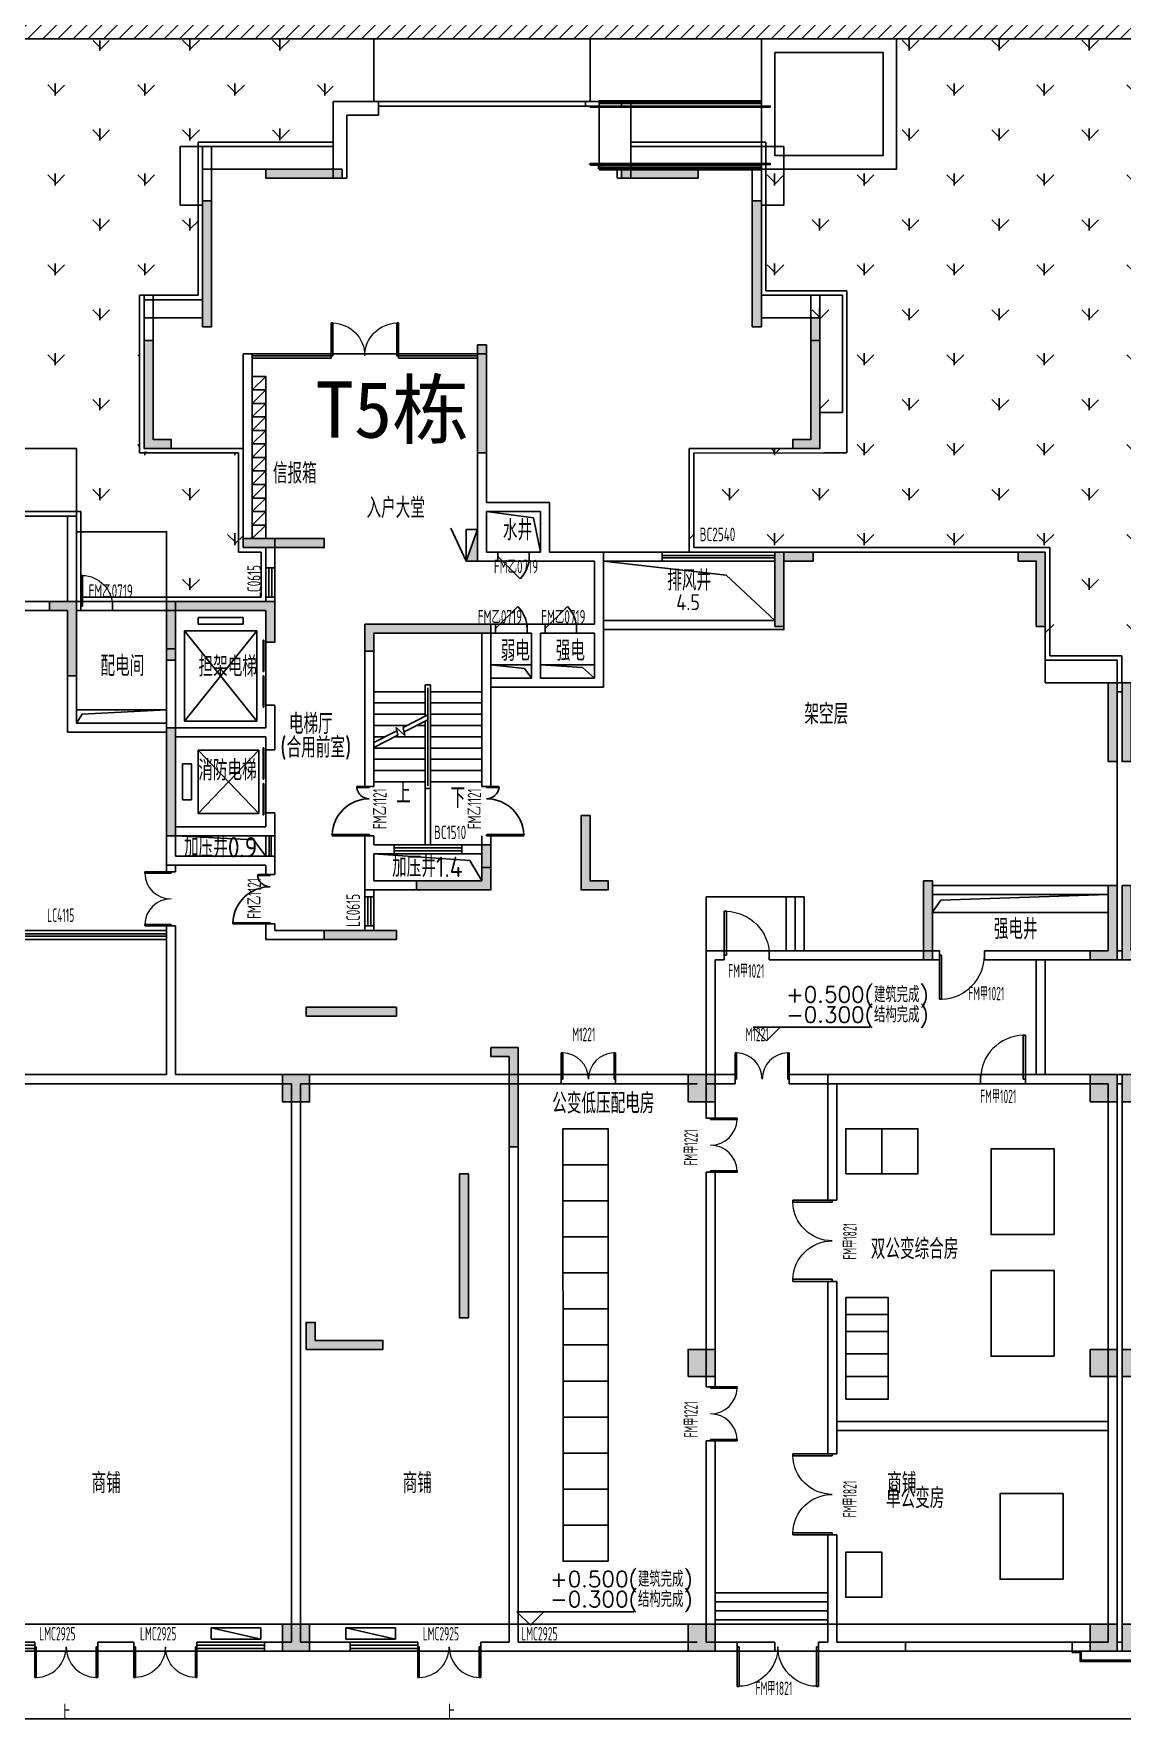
# Model space of a CAD drawing. Header units: millimetres. Extents: x 36720183 to 38160956, y 58934012 to 60388477.
# Drawn here: x 37305105 to 37329263, y 59274909 to 59312324 of the extents above; entities that cross this region are included whole.
import ezdxf

# ---------------------------------------------------------------- set-up
doc = ezdxf.new("R2010")
doc.units = ezdxf.units.MM
doc.header["$LTSCALE"] = 1000
doc.header["$MEASUREMENT"] = 0
doc.linetypes.add('DASH', pattern=[0.35, 0.25, -0.1])
doc.linetypes.add('X-A7-L1-PLAN$0$DOTE', pattern=[2.42, 2, -0.2, 0.02, -0.2])
for name, color, linetype in [('2014-01-17陈潇霏修改', 6, 'Continuous'), ('@ 绿化', 8, 'Continuous'), ('@YL', 2, 'Continuous'), ('@扑救面填充', 8, 'Continuous'), ('@铺装', 2, 'Continuous'), ('Axis', 6, 'Continuous'), ('C_Hatch', 41, 'Continuous'), ('C_Wall', 6, 'Continuous'), ('COLUMN', 9, 'Continuous'), ('CURTWALL', 4, 'Continuous'), ('DIM_ELEV', 3, 'Continuous'), ('DIM_SYMB', 3, 'Continuous'), ('EVTR', 2, 'Continuous'), ('j-建筑提资说明', 5, 'Continuous'), ('PUB_DIM', 3, 'Continuous'), ('PUB_HATCH', 8, 'Continuous'), ('PUB_TEXT', 7, 'Continuous'), ('RMJM - P1 - P - 120-1$0$文字说明', 7, 'Continuous'), ('SB', 6, 'Continuous'), ('STAIR', 2, 'Continuous'), ('TEXT', 1, 'Continuous'), ('WALL', 4, 'Continuous'), ('WINDOW', 2, 'Continuous'), ('WINDOW_TEXT', 3, 'Continuous'), ('X-A4-4F-PLAN$0$水X-EQU', 1, 'Continuous'), ('X-A4-4F-PLAN$0$洞', 5, 'Continuous'), ('X-A7-L1-PLAN$0$240_STAIR_R', 1, 'Continuous'), ('X-A7-L1-PLAN$0$DIM_SYMB', 3, 'Continuous'), ('X-A7-L1-PLAN$0$dote', 1, 'X-A7-L1-PLAN$0$DOTE'), ('上空', 8, 'Continuous'), ('扑救面', 2, 'Continuous'), ('空调', 115, 'Continuous'), ('裙楼挑廊', 7, 'Continuous'), ('首层轮廓', 6, 'Continuous')]:
    doc.layers.add(name, color=color, linetype=linetype)
doc.layers.add('X-A7-L1-PLAN$0$230_Floors', color=1, linetype='Continuous', lineweight=50)
doc.styles.add('_TCH_DIM', font='SIMPLEX', dxfattribs={"bigfont": 'GBCBIG'})
doc.styles.add('RMJM - P1 - P - 120-1$0$RMJM_TEXT', font='ARIAL.TTF', dxfattribs={"height": 2.5})
doc.styles.get("Standard").update_dxf_attribs({"font": 'gbenor.shx', "bigfont": 'gbcbig.shx'})
pattern_1 = [(90, (0, 0), (-997.795475, 997.795475), [264.58066, -1731.01015]), (45, (0, 0), (-997.796155, 997.796155), [264.58066, -1146.51615]), (135, (0, 0), (-997.796155, -997.796155), [264.58066, -1146.51615])]

# ---------------------------------------------------------------- blocks, each defined once
blk = doc.blocks.new('$DorLib2D$00000002')
for p, q in [((-0.5, 0), (-0.5, 0.4875)), ((-0.475, 0.4875), (-0.5, 0.4875)), ((-0.475, 0), (-0.475, 0.4875)), ((0.475, 0), (0.475, 0.4875)), ((0.475, 0.4875), (0.5, 0.4875)), ((0.5, 0), (0.5, 0.4875)), ((-0.5, 0), (-0.475, 0)), ((0.5, 0), (0.475, 0))]:
    blk.add_line(p, q)
at = {"lineweight": 13}
for centre, start, end in [((-0.4875, 0), 0, 88.53072), ((0.4875, 0), 91.46928, 180)]:
    blk.add_arc(centre, 0.4875, start, end, dxfattribs=at)
blk = doc.blocks.new('$DorLib2D$00000001')
for p, q in [((0.45, 0.975), (0.5, 0.975)), ((0.45, 0), (0.45, 0.975)), ((0.5, 0), (0.5, 0.975)), ((0.5, 0), (0.45, 0))]:
    blk.add_line(p, q)
at = {"lineweight": 13}
blk.add_arc((0.475, 0), 0.975, 91.4693, 180, dxfattribs=at)
blk = doc.blocks.new('$DorLib2D$00000225')
at = {"color": 0}
for p, q in [((0.475, -0.001), (0.475, 0.752)), ((0.475, 0.752), (0.5, 0.752)), ((0.5, -0.001), (0.5, 0.752)), ((-0.5, 0), (-0.5, 0.252)), ((-0.475, 0.252), (-0.5, 0.252)), ((-0.475, 0), (-0.475, 0.252)), ((-0.475, 0), (-0.5, 0)), ((0.475, -0.001), (0.5, -0.001))]:
    blk.add_line(p, q, dxfattribs=at)
for centre, radius, start, end in [((0.505, -0.002), 0.755, 92.2493, 179.7238), ((-0.501, 0.003), 0.251, 359.7899, 84.0974)]:
    blk.add_arc(centre, radius, start, end, dxfattribs=at)
blk = doc.blocks.new('$DORLIB2D$00000127')
at = {"color": 0, "linetype": 'Continuous'}
for p, q in [((-0.033, 0.795), (-0.533, 0.795)), ((-0.533, 0.795), (-0.533, 0.69)), ((-0.033, 0.69), (-0.533, 0.69)), ((-0.033, 0.795), (-0.033, 0.69)), ((0.033, 0.795), (0.033, 0.69)), ((0.533, 0.795), (0.033, 0.795)), ((0.533, 0.69), (0.033, 0.69)), ((0.533, 0.795), (0.533, 0.69)), ((0.5, 0.5), (-0.5, 0.5))]:
    blk.add_line(p, q, dxfattribs=at)
blk = doc.blocks.new('$TCHSYS$WIN2D')
for p, q in [((-0.5, 0.5), (0.5, 0.5)), ((0.5, 0.167), (-0.5, 0.167)), ((0.5, -0.167), (-0.5, -0.167)), ((-0.5, -0.5), (0.5, -0.5))]:
    blk.add_line(p, q)
blk = doc.blocks.new('$DorLib2D$00000114')
at = {"color": 0}
blk.add_line((0.5, 0), (-0.207, 0.707), dxfattribs=at)
blk.add_arc((0.5, 0), 1, 135, 180, dxfattribs=at)
blk = doc.blocks.new('X-A4-4F-PLAN$0$A$C331B4B6F')
at = {"layer": 'X-A4-4F-PLAN$0$水X-EQU'}
blk.add_hatch(color=256, dxfattribs=at).paths.add_polyline_path([(-208, -272), (258, -439), (-208, -439)])
blk.add_line((-208, -272), (279, -45), dxfattribs=at)
blk.add_lwpolyline([(-208, -272), (-208, -439), (258, -439), (258, -272)], close=True, dxfattribs=at)
at = {"layer": 'X-A4-4F-PLAN$0$洞'}
blk.add_lwpolyline([(-208, -272), (258, -439)], dxfattribs=at)
blk.add_lwpolyline([(-208, -272), (258, -439), (-208, -439)], close=True, dxfattribs=at)
blk = doc.blocks.new('_FZH')
blk.add_lwpolyline([(-0.5, -0.5), (0.5, -0.5), (0.5, 0.5), (-0.5, 0.5)], close=True)
at = {"layer": 'PUB_HATCH'}
blk.add_solid([(-0.5, -0.5), (0.5, -0.5), (-0.5, 0.5), (0.5, 0.5)], dxfattribs=at)
blk = doc.blocks.new('ed231')
at = {"layer": '@铺装', "color": 2, "ltscale": 0.2}
blk.add_line((6628194, 372825), (6626794, 372825), dxfattribs=at)
blk.add_line((6628194, 372825), (6626794, 372825), dxfattribs=at)
at = {"layer": 'CURTWALL', "color": 2}
for p, q in [((6629694, 373025), (6628194, 373025)), ((6628194, 373025), (6628194, 372825)), ((6628194, 372958), (6629694, 372958)), ((6628194, 372891), (6629694, 372891)), ((6628194, 372825), (6629694, 372825))]:
    blk.add_line(p, q, dxfattribs=at)
at = {"layer": 'WINDOW', "color": 0, "xscale": 1400, "yscale": -1400, "zscale": 1400}
blk.add_blockref('$DorLib2D$00000002', (6627494, 372925), dxfattribs=at)
blk = doc.blocks.new('ds1213')
at = {"layer": '空调', "linetype": 'DASH', "ltscale": 1000}
blk.add_lwpolyline([(8431959, 364790), (8431959, 365040), (8433059, 365040), (8433059, 364790)], close=True, dxfattribs=at)
blk.add_lwpolyline([(8431959, 365040), (8433059, 364790)], dxfattribs=at)
blk = doc.blocks.new('we213421ads')
at = {"layer": '2014-01-17陈潇霏修改'}
blk.add_line((8492450, 437107), (8492450, 437107), dxfattribs=at)
at = {"layer": 'WALL'}
for p, q in [((8492650, 438007), (8493450, 438007)), ((8492650, 438007), (8492650, 437907)), ((8492650, 437907), (8493450, 437907)), ((8493450, 438007), (8493450, 437907)), ((8499050, 438007), (8498050, 438007)), ((8498050, 437707), (8498050, 438007)), ((8499050, 436307), (8499050, 438007)), ((8498750, 437707), (8498050, 437707)), ((8498750, 436307), (8498750, 437707)), ((8501750, 435807), (8501750, 437007)), ((8501750, 437007), (8501950, 437007)), ((8501950, 435807), (8501950, 437007)), ((8489550, 435807), (8489550, 436507)), ((8489550, 436507), (8489750, 436507)), ((8489750, 435807), (8489750, 436507)), ((8492450, 436307), (8492450, 436507)), ((8492450, 436507), (8492750, 436507)), ((8492450, 436307), (8492750, 436307)), ((8492750, 436307), (8492750, 436507)), ((8498750, 436307), (8499050, 436307)), ((8489550, 435807), (8489750, 435807)), ((8501750, 435807), (8501950, 435807)), ((8488250, 432707), (8488250, 433707)), ((8488250, 433707), (8488450, 433707)), ((8488450, 432707), (8488450, 433707)), ((8503050, 432707), (8503050, 433707)), ((8503050, 433707), (8503250, 433707)), ((8503250, 432707), (8503250, 433707)), ((8488250, 432707), (8488450, 432707)), ((8503050, 432707), (8503250, 432707)), ((8504750, 428806), (8504750, 426907)), ((8504750, 428806), (8504950, 428806)), ((8504950, 428806), (8504950, 426907))]:
    blk.add_line(p, q, dxfattribs=at)
at = {"layer": 'WINDOW', "linetype": 'DASH', "ltscale": 1000}
for p, q in [((8492450, 437107), (8492450, 438007)), ((8492450, 438007), (8492650, 438007)), ((8498050, 437907), (8493450, 437907)), ((8492450, 437108), (8492450, 436507)), ((8491150, 428006), (8491150, 430306)), ((8509250, 428806), (8504950, 428806)), ((8483150, 428107), (8483150, 425706)), ((8489250, 428006), (8491150, 428006)), ((8481550, 425237), (8481550, 425107)), ((8481550, 425237), (8481550, 425237)), ((8481650, 425237), (8481650, 425237)), ((8516450, 422306), (8514850, 422306)), ((8514950, 422207), (8516550, 422207)), ((8514950, 422207), (8514950, 420505))]:
    blk.add_line(p, q, dxfattribs=at)
for points in [[(8483150, 428107), (8491050, 428107), (8491050, 429607), (8491050, 429606), (8491050, 430206), (8488150, 430207), (8487650, 430207), (8487650, 431007), (8487650, 433807), (8489450, 433807), (8489450, 437107), (8492450, 437107)], [(8499050, 437107), (8502050, 437107), (8502050, 435707)], [(8489550, 435707), (8489050, 435707), (8489050, 437007), (8492450, 437007)], [(8501950, 435707), (8502450, 435707), (8502450, 437007), (8499050, 437007)], [(8501950, 435707), (8501950, 433607), (8503250, 433607), (8503250, 430307), (8501050, 430307), (8501050, 428107), (8500550, 428107), (8500550, 426907), (8504750, 426907), (8504750, 428807)], [(8502050, 435707), (8502050, 433707), (8503350, 433707), (8503350, 430207), (8501150, 430207), (8501150, 428007), (8500650, 428007), (8500650, 427007), (8504650, 427007), (8504650, 428907), (8504650, 428907)], [(8488250, 431107), (8487750, 431107), (8487750, 433707), (8489550, 433707)], [(8488850, 430307), (8491150, 430306), (8491150, 430306)], [(8504650, 428907), (8509350, 428907), (8509350, 427506), (8512050, 427506), (8512050, 428557), (8516550, 428556), (8516550, 422207)], [(8509250, 428806), (8509250, 428806), (8509250, 427406), (8512150, 427406), (8512150, 428457), (8516450, 428456), (8516450, 422306)], [(8481550, 425237), (8481550, 425706), (8483150, 425706)], [(8481650, 425107), (8481650, 425606), (8483250, 425606)], [(8481650, 425107), (8481550, 425107)]]:
    blk.add_lwpolyline(points, dxfattribs=at)
blk = doc.blocks.new('sds213')
at = {"layer": 'WALL'}
for p, q in [((8514229, 400878), (8514029, 400878)), ((8514229, 399878), (8514029, 399878))]:
    blk.add_line(p, q, dxfattribs=at)
at = {"layer": 'WINDOW', "xscale": -1000, "yscale": 1000, "zscale": 1000, "rotation": 270}
blk.add_blockref('$DorLib2D$00000001', (8514129, 400378), dxfattribs=at)
blk = doc.blocks.new('T5T6scpm')
at = {"layer": 'C_Hatch'}
h = blk.add_hatch(color=6, dxfattribs=at)
h.paths.add_polyline_path([(316235, 42811), (316235, 43611), (316435, 43611), (316435, 42611), (314785, 42611), (314785, 42811)])
h.paths.add_polyline_path([(310935, 50211), (312735, 50211), (312735, 50411), (310935, 50411)])
h.paths.add_polyline_path([(330135, 47211), (330135, 45461), (330335, 45461), (330335, 47211)])
h.paths.add_polyline_path([(322435, 57911), (322435, 55111), (322235, 55111), (322235, 57911)])
h.paths.add_polyline_path([(323535, 55311), (323735, 55311), (323735, 52411), (323135, 52411), (323135, 52611), (323535, 52611)])
h.paths.add_polyline_path([(319335, 58611), (321035, 58611), (321035, 58411), (319335, 58411)])
h.paths.add_polyline_path([(297735, 41511), (297735, 41711), (297335, 41711), (297335, 44611), (297135, 44611), (297135, 41511)])
h.paths.add_polyline_path([(309435, 47711), (309435, 48811), (311435, 48811), (311435, 48111), (311635, 48111), (311635, 48811), (311635, 49011), (311435, 49011), (309235, 49011), (309235, 47711)])
h.paths.add_polyline_path([(307235, 49011), (306635, 49011), (306635, 48811), (307035, 48811), (307035, 47362), (307235, 47362)])
h.paths.add_polyline_path([(312335, 32411), (312335, 33011), (312535, 33011), (312535, 32611), (314035, 32611), (314035, 32411)])
h.paths.add_polyline_path([(316435, 39111), (316435, 38911), (316835, 38911), (316835, 36911), (317035, 36911), (317035, 39111)])
h.paths.add_polyline_path([(309435, 46211), (309435, 43811), (309235, 43811), (309235, 46211)])
h.paths.add_polyline_path([(328735, 50111), (328135, 50111), (328135, 49911), (328535, 49911), (328535, 48461), (328735, 48461)])
h.paths.add_polyline_path([(299635, 50561), (299635, 48811), (299835, 48811), (299835, 50561)])
h.paths.add_polyline_path([(296135, 50561), (295535, 50561), (295535, 48911), (295735, 48911), (295735, 50361), (296135, 50361)])
h.paths.add_polyline_path([(310035, 57911), (310035, 55111), (310235, 55111), (310235, 57911)])
h.paths.add_polyline_path([(308935, 54811), (308735, 54811), (308735, 52411), (309335, 52411), (309335, 52611), (308935, 52611)])
h.paths.add_polyline_path([(302735, 49011), (302735, 47362), (302935, 47362), (302935, 49011)])
h.paths.add_polyline_path([(295535, 46161), (295535, 44411), (295735, 44411), (295735, 46161)])
h.paths.add_polyline_path([(313135, 58611), (311435, 58611), (311435, 58411), (313135, 58411)])
h.paths.add_polyline_path([(314335, 41711), (312735, 41711), (312735, 41511), (314335, 41511)])
h.paths.add_polyline_path([(305135, 41711), (302735, 41711), (302735, 41511), (305135, 41511)])
h.paths.add_polyline_path([(313635, 48511), (313635, 47911), (313835, 47911), (313835, 48311), (316435, 48311), (316435, 48511)])
h.paths.add_polyline_path([(316135, 54711), (316135, 52311), (316335, 52311), (316335, 54711)])
h.paths.add_polyline_path([(301935, 36311), (301935, 33111), (302135, 33111), (302135, 36311)])
h.paths.add_polyline_path([(301035, 38911), (301435, 38911), (301435, 39111), (300835, 39111), (300835, 36911), (301035, 36911)])
h.paths.add_polyline_path([(305535, 40011), (303535, 40011), (303535, 39811), (305535, 39811)])
h.paths.add_polyline_path([(314335, 40011), (312335, 40011), (312335, 39811), (314335, 39811)])
h.paths.add_polyline_path([(315735, 36311), (315735, 33111), (315935, 33111), (315935, 36311)])
h.paths.add_polyline_path([(318635, 44261), (318435, 44261), (318435, 42611), (319035, 42611), (319035, 42811), (318635, 42811)])
h.paths.add_polyline_path([(326035, 42811), (326035, 41061), (326235, 41061), (326235, 42811)])
h.paths.add_polyline_path([(322735, 50111), (322735, 48461), (322935, 48461), (322935, 49911), (323585, 49911), (323585, 50111)])
h.paths.add_polyline_path([(330135, 41261), (329735, 41261), (329735, 41061), (330335, 41061), (330335, 42711), (330135, 42711)])
h.paths.add_polyline_path([(305535, 32411), (303835, 32411), (303835, 32611), (305335, 32611), (305335, 33011), (305535, 33011)])
h = blk.add_hatch(color=6, dxfattribs=at)
h.paths.add_polyline_path([(344545, 42811), (344545, 43611), (344345, 43611), (344345, 42611), (345995, 42611), (345995, 42811)])
h.paths.add_polyline_path([(348795, 50211), (350445, 50211), (350445, 50411), (348795, 50411)])
h.paths.add_polyline_path([(338345, 57911), (338345, 55111), (338545, 55111), (338545, 57911)])
h.paths.add_polyline_path([(337245, 54811), (337045, 54811), (337045, 52411), (337645, 52411), (337645, 52611), (337245, 52611)])
h.paths.add_polyline_path([(341445, 58611), (339945, 58611), (339945, 58411), (341445, 58411)])
h.paths.add_polyline_path([(363045, 41511), (363045, 41711), (363445, 41711), (363445, 44611), (363645, 44611), (363645, 41511)])
h.paths.add_polyline_path([(351345, 47711), (351345, 48811), (349345, 48811), (349345, 48111), (349145, 48111), (349145, 48811), (349145, 49011), (349345, 49011), (351545, 49011), (351545, 47711)])
h.paths.add_polyline_path([(353545, 49011), (354145, 49011), (354145, 48811), (353745, 48811), (353745, 47362), (353545, 47362)])
h.paths.add_polyline_path([(348445, 32411), (348445, 33011), (348245, 33011), (348245, 32611), (346745, 32611), (346745, 32411)])
h.paths.add_polyline_path([(344345, 39111), (344345, 38911), (343945, 38911), (343945, 36911), (343745, 36911), (343745, 39111)])
h.paths.add_polyline_path([(351345, 46211), (351345, 43811), (351545, 43811), (351545, 46211)])
h.paths.add_polyline_path([(332045, 50111), (332645, 50111), (332645, 49911), (332245, 49911), (332245, 48461), (332045, 48461)])
h.paths.add_polyline_path([(361145, 50561), (361145, 48811), (360945, 48811), (360945, 50561)])
h.paths.add_polyline_path([(364645, 50561), (365245, 50561), (365245, 48911), (365045, 48911), (365045, 50361), (364645, 50361)])
h.paths.add_polyline_path([(350745, 57911), (350745, 55111), (350545, 55111), (350545, 57911)])
h.paths.add_polyline_path([(351845, 54811), (352045, 54811), (352045, 52411), (351445, 52411), (351445, 52611), (351845, 52611)])
h.paths.add_polyline_path([(358045, 49011), (358045, 47362), (357845, 47362), (357845, 49011)])
h.paths.add_polyline_path([(365245, 46161), (365245, 44411), (365045, 44411), (365045, 46161)])
h.paths.add_polyline_path([(347645, 58611), (349145, 58611), (349145, 58411), (347645, 58411)])
h.paths.add_polyline_path([(346445, 41711), (348045, 41711), (348045, 41511), (346445, 41511)])
h.paths.add_polyline_path([(355645, 41711), (358045, 41711), (358045, 41511), (355645, 41511)])
h.paths.add_polyline_path([(347145, 48511), (347145, 47911), (346945, 47911), (346945, 48311), (344345, 48311), (344345, 48511)])
h.paths.add_polyline_path([(344645, 54711), (344645, 52311), (344445, 52311), (344445, 54711)])
h.paths.add_polyline_path([(358845, 36311), (358845, 33111), (358645, 33111), (358645, 36311)])
h.paths.add_polyline_path([(359745, 38911), (359345, 38911), (359345, 39111), (359945, 39111), (359945, 36911), (359745, 36911)])
h.paths.add_polyline_path([(355245, 40011), (357245, 40011), (357245, 39811), (355245, 39811)])
h.paths.add_polyline_path([(346445, 40011), (348445, 40011), (348445, 39811), (346445, 39811)])
h.paths.add_polyline_path([(345045, 36311), (345045, 33111), (344845, 33111), (344845, 36311)])
h.paths.add_polyline_path([(342145, 44261), (342345, 44261), (342345, 42611), (341745, 42611), (341745, 42811), (342145, 42811)])
h.paths.add_polyline_path([(334745, 42811), (334745, 41061), (334545, 41061), (334545, 42811)])
h.paths.add_polyline_path([(330645, 47211), (330645, 45461), (330445, 45461), (330445, 47211)])
h.paths.add_polyline_path([(330645, 41261), (331045, 41261), (331045, 41061), (330445, 41061), (330445, 42711), (330645, 42711)])
h.paths.add_polyline_path([(338045, 50111), (338045, 48511), (337845, 48511), (337845, 49911), (337195, 49911), (337195, 50111)])
h.paths.add_polyline_path([(355245, 32411), (356945, 32411), (356945, 32611), (355445, 32611), (355445, 33011), (355245, 33011)])
at = {"color": 6}
for p, q in [((311135, 53711), (311435, 54011)), ((311135, 53711), (311435, 53711)), ((311135, 53411), (311435, 53711)), ((311135, 53411), (311435, 53411)), ((311135, 53111), (311435, 53411)), ((311135, 53111), (311435, 53111)), ((311135, 52811), (311435, 53111)), ((311135, 52811), (311435, 52811)), ((311135, 52511), (311435, 52811)), ((311135, 52511), (311435, 52511)), ((311135, 52211), (311435, 52511)), ((311135, 52211), (311435, 52211)), ((311135, 51911), (311435, 52211)), ((311135, 51911), (311435, 51911)), ((311135, 51611), (311435, 51911)), ((311135, 51611), (311435, 51611)), ((311135, 51311), (311435, 51611)), ((311135, 51311), (311435, 51311)), ((311135, 51011), (311435, 51311)), ((311135, 51011), (311435, 51011)), ((311135, 50711), (311435, 51011)), ((311135, 50711), (311435, 50711)), ((311135, 50411), (311435, 50711)), ((311135, 50411), (311435, 50411))]:
    blk.add_line(p, q, dxfattribs=at)
blk.add_lwpolyline([(311435, 50411), (311135, 50411), (311135, 54011), (311435, 54011), (311435, 50411)], dxfattribs=at)
at = {"layer": '@铺装', "color": 6, "ltscale": 0.2}
for points in [[(331445, 25711), (331445, 25686), (331270, 25686), (331270, 25486), (330210, 25486), (330210, 25486), (329860, 25486), (329860, 25486), (329510, 25486), (329510, 25686), (329335, 25686), (329335, 25711)], [(330035, 25711), (331245, 25711), (331245, 25511), (330185, 25511), (330185, 25511), (329885, 25511), (329885, 25511), (329535, 25511), (329535, 25711), (330035, 25711)]]:
    blk.add_lwpolyline(points, dxfattribs=at)
at = {"layer": 'Axis', "color": 6}
for p, q in [((318834, 60112), (312935, 60112)), ((312935, 60112), (312935, 58611)), ((318834, 58611), (318834, 60112)), ((312935, 58611), (310035, 58611)), ((310035, 58611), (310035, 55311)), ((322435, 58611), (318834, 58611)), ((322435, 55311), (322435, 58611)), ((310035, 55311), (308735, 55311)), ((308735, 55311), (308735, 52411)), ((323735, 55311), (322435, 55311)), ((323735, 52411), (323735, 55311)), ((308735, 52411), (310935, 52420)), ((310935, 52420), (310935, 50211)), ((320835, 50111), (320835, 52411)), ((320835, 52411), (323735, 52411)), ((307235, 51011), (302735, 51011)), ((307235, 49011), (307235, 51011)), ((310935, 50211), (311435, 50211)), ((328735, 50111), (322735, 50111)), ((328735, 47211), (328735, 50111)), ((330335, 47211), (328735, 47211)), ((330335, 41061), (330335, 47211)), ((326035, 42611), (326035, 41061)), ((314335, 41711), (313835, 41711))]:
    blk.add_line(p, q, dxfattribs=at)
blk.add_lwpolyline([(313835, 60111), (313835, 61503), (318635, 61503), (318635, 60111)], dxfattribs=at)
at = {"layer": 'C_Wall', "color": 6}
for points in [[(313135, 58611), (311435, 58611), (311435, 58411), (313135, 58411)], [(319335, 58611), (321035, 58611), (321035, 58411), (319335, 58411)], [(310035, 57911), (310035, 55111), (310235, 55111), (310235, 57911)], [(322435, 57911), (322435, 55111), (322235, 55111), (322235, 57911)], [(323535, 55311), (323735, 55311), (323735, 52411), (323135, 52411), (323135, 52611), (323535, 52611)], [(308935, 54811), (308735, 54811), (308735, 52411), (309335, 52411), (309335, 52611), (308935, 52611)], [(316135, 54711), (316135, 52311), (316335, 52311), (316335, 54711)], [(310935, 50211), (312735, 50211), (312735, 50411), (310935, 50411)], [(322735, 50111), (322735, 48461), (322935, 48461), (322935, 49911), (323585, 49911), (323585, 50111)], [(328735, 50111), (328135, 50111), (328135, 49911), (328535, 49911), (328535, 48461), (328735, 48461)], [(313635, 48511), (313635, 47911), (313835, 47911), (313835, 48311), (316435, 48311), (316435, 48511)], [(330135, 47211), (330135, 45461), (330335, 45461), (330335, 47211)], [(330645, 47211), (330645, 45461), (330445, 45461), (330445, 47211)], [(318635, 44261), (318435, 44261), (318435, 42611), (319035, 42611), (319035, 42811), (318635, 42811)], [(316235, 42811), (316235, 43611), (316435, 43611), (316435, 42611), (314785, 42611), (314785, 42811)], [(326035, 42811), (326035, 41061), (326235, 41061), (326235, 42811)], [(330135, 41261), (329735, 41261), (329735, 41061), (330335, 41061), (330335, 42711), (330135, 42711)], [(330135, 41261), (329735, 41261), (329735, 41061), (330335, 41061), (330335, 42711), (330135, 42711)], [(330645, 41261), (331045, 41261), (331045, 41061), (330445, 41061), (330445, 42711), (330645, 42711)], [(314335, 41711), (312735, 41711), (312735, 41511), (314335, 41511)], [(314335, 40011), (312335, 40011), (312335, 39811), (314335, 39811)], [(315735, 36311), (315735, 33111), (315935, 33111), (315935, 36311)]]:
    blk.add_lwpolyline(points, close=True, dxfattribs=at)
for points in [[(307235, 49011), (306635, 49011), (306635, 48811), (307035, 48811), (307035, 47362), (307235, 47362), (307235, 49011)], [(309435, 47711), (309435, 48811), (311435, 48811), (311435, 48111), (311635, 48111), (311635, 48811), (311635, 49011), (311435, 49011), (311435, 49011), (309235, 49011), (309235, 47711), (309435, 47711)], [(309435, 46211), (309435, 43811), (309235, 43811), (309235, 46211), (309435, 46211)], [(316435, 39111), (316435, 38911), (316835, 38911), (316835, 36911), (317035, 36911), (317035, 39111), (316435, 39111)], [(312335, 32411), (312335, 33011), (312535, 33011), (312535, 32611), (314035, 32611), (314035, 32411), (312335, 32411)]]:
    blk.add_lwpolyline(points, dxfattribs=at)
at = {"layer": 'DIM_ELEV', "color": 6}
for p, q in [((322550, 39264), (322250, 39564)), ((322250, 39564), (324850, 39564)), ((322550, 39264), (322850, 39564)), ((317310, 26288), (317010, 26588)), ((317010, 26588), (319610, 26588)), ((317310, 26288), (317610, 26588))]:
    blk.add_line(p, q, dxfattribs=at)
blk.add_lwpolyline([(316309, 61472, 0, 0, 0), (316309, 60397, 80, 0, 0), (316309, 60127, 0, 0, 0)], format="xyseb", dxfattribs=at)
at = {"layer": 'DIM_SYMB', "color": 6}
for points in [[(315635, 44886, 0, 0, 0), (315635, 47611, 0, 0, 0), (314435, 47611, 0, 0, 0), (314435, 46561, 80, 0, 0), (314435, 46261, 0, 0, 0)], [(314435, 44886, 0, 0, 0), (314435, 45711, 80, 0, 0), (314435, 46011, 0, 0, 0)], [(306966, 24589, 0, 0, 0), (306966, 25105, 80, 0, 0), (306966, 25405, 0, 0, 0)], [(315503, 24589, 0, 0, 0), (315503, 25105, 80, 0, 0), (315503, 25405, 0, 0, 0)]]:
    blk.add_lwpolyline(points, format="xyseb", dxfattribs=at)
at = {"layer": 'EVTR', "color": 6}
for p, q in [((309935, 48511), (309935, 48661)), ((309935, 48661), (310935, 48661)), ((310935, 48661), (310935, 48511)), ((309635, 46361), (309635, 48361)), ((309635, 48361), (311235, 48361)), ((311235, 48361), (309635, 46361)), ((311235, 46361), (309635, 48361)), ((310935, 48511), (309935, 48511)), ((311235, 48361), (311235, 46361)), ((311235, 46361), (309635, 46361)), ((309935, 45711, 9375), (311285, 44311, 9375)), ((311285, 45711, 9375), (309935, 44311, 9375)), ((311285, 45711, 9375), (309935, 45711, 9375)), ((309935, 45711, 9375), (309935, 44311, 9375)), ((311285, 45711, 9375), (311285, 44311, 9375)), ((309590, 45411, 9375), (309590, 44611, 9375)), ((309790, 45411, 9375), (309590, 45411, 9375)), ((309790, 45411, 9375), (309790, 44611, 9375)), ((309790, 44611, 9375), (309590, 44611, 9375)), ((311285, 44311, 9375), (309935, 44311, 9375))]:
    blk.add_line(p, q, dxfattribs=at)
at = {"layer": 'PUB_DIM', "color": 6}
blk.add_line((318435, 50111), (318435, 50111), dxfattribs=at)
blk.add_line((318435, 50111), (318435, 50111), dxfattribs=at)
at = {"layer": 'PUB_HATCH', "color": 6}
blk.add_lwpolyline([(318935, 49911), (321656, 49601), (322735, 48591)], dxfattribs=at)
at = {"layer": 'SB', "color": 6}
for points in [[(319033, 36511), (319033, 37311), (318033, 37311), (318033, 36511)], [(324310, 36311), (325110, 36311), (325110, 37311), (324310, 37311)], [(325110, 36311), (325910, 36311), (325910, 37311), (325110, 37311)], [(328935, 34961), (327535, 34961), (327535, 36861), (328935, 36861)], [(319033, 35711), (319033, 36511), (318033, 36511), (318033, 35711)], [(319033, 34911), (319033, 35711), (318033, 35711), (318033, 34911)], [(319033, 34111), (319033, 34911), (318033, 34911), (318033, 34111)], [(319034, 33311), (319033, 34111), (318033, 34111), (318034, 33311)], [(328935, 32261), (327535, 32261), (327535, 34161), (328935, 34161)], [(319034, 32511), (319034, 33311), (318034, 33311), (318034, 32511)], [(324310, 33186), (325250, 33186), (325250, 33561), (324310, 33561)], [(324310, 32811), (325250, 32811), (325250, 33186), (324310, 33186)], [(324310, 32311), (325250, 32311), (325250, 32811), (324310, 32811)], [(319034, 31711), (319034, 32511), (318034, 32511), (318034, 31711)], [(324310, 31811), (325250, 31811), (325250, 32311), (324310, 32311)], [(324310, 31311), (325250, 31311), (325250, 31811), (324310, 31811)], [(319034, 30911), (319034, 31711), (318034, 31711), (318034, 30911)], [(319034, 30111), (319034, 30911), (318034, 30911), (318034, 30111)], [(319035, 29311), (319034, 30111), (318034, 30111), (318035, 29311)], [(319035, 28511), (319035, 29311), (318035, 29311), (318035, 28511)], [(329134, 27311), (327735, 27311), (327735, 29211), (329135, 29211)], [(319035, 27711), (319035, 28511), (318035, 28511), (318035, 27711)], [(325110, 27911), (324310, 27911), (324310, 26911), (325110, 26911)]]:
    blk.add_lwpolyline(points, close=True, dxfattribs=at)
at = {"layer": 'STAIR', "color": 6}
for p, q in [((316235, 48311), (313835, 48311)), ((313835, 48311), (313835, 47011)), ((316235, 47011), (316235, 48311)), ((316235, 47011), (316235, 48311)), ((314975, 46470), (314975, 47161)), ((314975, 47161), (315095, 47161)), ((315095, 47161), (315095, 44861)), ((313835, 45885), (313835, 47011)), ((313835, 47011), (314975, 47011)), ((313835, 47011), (314975, 47011)), ((315035, 46501), (315035, 47101)), ((315035, 47101), (315035, 47101)), ((315035, 47101), (315035, 46501)), ((315035, 46501), (315035, 47011)), ((315035, 47011), (315035, 45011)), ((316235, 47011), (315095, 47011)), ((315095, 47011), (316235, 47011)), ((316235, 47011), (316235, 45011)), ((316235, 47011), (316235, 45011)), ((313835, 46761), (314975, 46761)), ((313835, 46511), (314975, 46511)), ((314486, 46219), (315035, 46501)), ((316235, 46761), (315095, 46761)), ((316235, 46511), (315095, 46511)), ((313835, 46261), (314569, 46261)), ((313835, 45885), (314344, 46146)), ((313835, 45772), (314366, 46045)), ((314366, 46045), (314328, 46219)), ((314328, 46219), (314525, 46036)), ((314525, 46036), (314486, 46219)), ((314508, 46118), (315035, 46388)), ((314788, 46261), (314975, 46261)), ((314975, 44861), (314975, 46357)), ((315035, 45011), (315035, 46388)), ((315035, 44921), (315035, 46388)), ((315035, 46388), (315035, 44921)), ((316235, 46261), (315095, 46261)), ((313835, 46011), (314082, 46011)), ((313835, 45011), (313835, 45772)), ((313835, 45761), (314975, 45761)), ((314301, 46011), (314975, 46011)), ((316235, 46011), (315095, 46011)), ((316235, 45761), (315095, 45761)), ((313835, 45511), (314975, 45511)), ((316235, 45511), (315095, 45511)), ((313835, 45261), (314975, 45261)), ((313835, 45011), (314975, 45011)), ((315035, 45011), (315035, 45011)), ((315035, 44921), (315035, 44921)), ((316235, 45261), (315095, 45261)), ((316235, 45011), (315095, 45011)), ((315095, 44861), (314975, 44861)), ((323388, 42461), (321210, 42461)), ((321210, 41261), (321210, 42461)), ((322988, 41261), (322988, 42461)), ((323188, 41261), (323188, 42461)), ((323388, 41261), (323388, 42461)), ((330135, 42111), (326225, 42111)), ((323910, 27011), (321410, 27011)), ((323910, 26811), (321410, 26811)), ((323910, 26611), (321410, 26611)), ((323910, 26411), (321410, 26411))]:
    blk.add_line(p, q, dxfattribs=at)
at = {"layer": 'WALL', "color": 6}
for p, q in [((310935, 54515), (310935, 50211)), ((311135, 54515), (310935, 54515)), ((311135, 54515), (311135, 50411)), ((316135, 54515), (316135, 51011)), ((316335, 54515), (316135, 54515)), ((316335, 51211), (316335, 54515)), ((316135, 49911), (316135, 51011)), ((317735, 51211), (316335, 51211)), ((316335, 50111), (316335, 51011)), ((317535, 51011), (316335, 51011)), ((317535, 50111), (317535, 51011)), ((317735, 50111), (317735, 51211)), ((310935, 50211), (310935, 50211)), ((311435, 50211), (310935, 50211)), ((311135, 50411), (311635, 50411)), ((311435, 50211), (311435, 49761)), ((311635, 49761), (311635, 50411)), ((316135, 49911), (316585, 49911)), ((316335, 50111), (316585, 50111)), ((316585, 50111), (316585, 49911)), ((317285, 50111), (317535, 50111)), ((317285, 50111), (317285, 49911)), ((317285, 49911), (318735, 49911)), ((318935, 50111), (317735, 50111)), ((318735, 49911), (317735, 49911)), ((318522, 50111), (318435, 50111)), ((318735, 49911), (318735, 48511)), ((318735, 49811), (318735, 49911)), ((318935, 47111), (318935, 50111)), ((320235, 49911), (320235, 50111)), ((322735, 50111), (322735, 49911)), ((311435, 49761), (311635, 49761)), ((311635, 49111), (311435, 49111)), ((311435, 49111), (311435, 49011)), ((311635, 49011), (311635, 49111)), ((307335, 49011), (305685, 49011)), ((305685, 48811), (307035, 48811)), ((307035, 48811), (307035, 46111)), ((307235, 48811), (307235, 46311)), ((307235, 48811), (307335, 48811)), ((307335, 49011), (307335, 48811)), ((309435, 49011), (308035, 49011)), ((308035, 49011), (308035, 48811)), ((308035, 48811), (309435, 48811)), ((309235, 49011), (311435, 49011)), ((309235, 49011), (309235, 47211)), ((309435, 46111), (309435, 49011)), ((309435, 48811), (311435, 48811)), ((309435, 46211), (309435, 48811)), ((311435, 48811), (311435, 48111)), ((311635, 48111), (311635, 48911)), ((313635, 48411), (313635, 44911)), ((313835, 48511), (316435, 48511)), ((313835, 48311), (316235, 48311)), ((313835, 44911), (313835, 48311)), ((316235, 45111), (316235, 48311)), ((316235, 45011), (316235, 48311)), ((316435, 48511), (316535, 48511)), ((316435, 44911), (316435, 48311)), ((316435, 48311), (316535, 48311)), ((316535, 48311), (316535, 48511)), ((317228, 48511), (317635, 48511)), ((317235, 48311), (317235, 48511)), ((317235, 48311), (317335, 48311)), ((317335, 48311), (317335, 47311)), ((317535, 48311), (317635, 48311)), ((317535, 48311), (317535, 47311)), ((317635, 48311), (317635, 48511)), ((318335, 48511), (318735, 48511)), ((318335, 48311), (318335, 48511)), ((318335, 48311), (318735, 48311)), ((318735, 48311), (318735, 47311)), ((318935, 48511), (318935, 48311)), ((318935, 48311), (318935, 48311)), ((309235, 47961), (309235, 46311)), ((309235, 47961), (309435, 47961)), ((309435, 47961), (309435, 43361)), ((311435, 48111), (311635, 48111)), ((309235, 47711), (309435, 47711)), ((317335, 47611), (316435, 47611)), ((318735, 47611), (317535, 47611)), ((309235, 47211), (309235, 47211)), ((309235, 47211), (309235, 47011)), ((317335, 47311), (316435, 47311)), ((318735, 47311), (317535, 47311)), ((330445, 47211), (330335, 47211)), ((309235, 47011), (309235, 47011)), ((309235, 47011), (309235, 46211)), ((318735, 47111), (316435, 47111)), ((318735, 47111), (318735, 47111)), ((318735, 47111), (318935, 47111)), ((330445, 47011), (330335, 47011)), ((309235, 46611), (307235, 46611)), ((311635, 46711), (311435, 46711)), ((311435, 46711), (311435, 46211)), ((311635, 46111), (311635, 46711)), ((309235, 46111), (307035, 46111)), ((309235, 46311), (307235, 46311)), ((309235, 46111), (309235, 43011)), ((309235, 46061), (309235, 43161)), ((311435, 46211), (309435, 46211)), ((311635, 45722), (311635, 46111)), ((311435, 46011), (309435, 46011)), ((309435, 45811), (309435, 46011)), ((309435, 45801), (309435, 44011)), ((311435, 46011), (311435, 45722)), ((311435, 45722), (311635, 45722)), ((313635, 44911), (313835, 44911)), ((316235, 44911), (316235, 45111)), ((316235, 44911), (316235, 45011)), ((316435, 44911), (316235, 44911)), ((314975, 44861), (314975, 43611)), ((315095, 44861), (315095, 43611)), ((311635, 44322), (311435, 44322)), ((311435, 44322), (311435, 44011)), ((311635, 43902), (311635, 44322)), ((311035, 44011), (309435, 44011)), ((310635, 43811), (309435, 43811)), ((309435, 43811), (309435, 43361)), ((311435, 43811), (310635, 43811)), ((311435, 44011), (311035, 44011)), ((311435, 43811), (311635, 43811)), ((311635, 43811), (311635, 43911)), ((313835, 43811), (313635, 43811)), ((313635, 43811), (313635, 43361)), ((313835, 43611), (313835, 43811)), ((316235, 43611), (316235, 43811)), ((316235, 43111), (316235, 43811)), ((316435, 43111), (316435, 43839)), ((314285, 43611), (313835, 43611)), ((313835, 43411), (314285, 43411)), ((313835, 42811), (313835, 43411)), ((314285, 43411), (314285, 43611)), ((316235, 43611), (315785, 43611)), ((315785, 43611), (315785, 43411)), ((315785, 43411), (316235, 43411)), ((316235, 42811), (316235, 43411)), ((316435, 42611), (316435, 43511)), ((309235, 43161), (311035, 43161)), ((310635, 43361), (309435, 43361)), ((309435, 43161), (309435, 43011)), ((310635, 43361), (311435, 43361)), ((311035, 43161), (311435, 43161)), ((311435, 43361), (311635, 43361)), ((311435, 43161), (311435, 42957)), ((311635, 43261), (311635, 43361)), ((311635, 42957), (311635, 43261)), ((313635, 43361), (313635, 42611)), ((316435, 43111), (316235, 43111)), ((309235, 43011), (309435, 43011)), ((311435, 42957), (311635, 42957)), ((313835, 42811), (316235, 42811)), ((330135, 42711), (326225, 42711)), ((313635, 42611), (316435, 42611)), ((313635, 42461), (313635, 42611)), ((313635, 42461), (313835, 42461)), ((313835, 42461), (313835, 42611)), ((313835, 42461), (313835, 42611)), ((330135, 42511), (326225, 42511)), ((309235, 41811), (309435, 41811)), ((309235, 41811), (309235, 41511)), ((309435, 41811), (309435, 38511)), ((311635, 41857), (311435, 41857)), ((311435, 41857), (311435, 41511)), ((311635, 41711), (311635, 41857)), ((311635, 41711), (312835, 41711)), ((312835, 41711), (313635, 41711)), ((313835, 41811), (313635, 41811)), ((313635, 41811), (313635, 41711)), ((313835, 41711), (313835, 41811)), ((313835, 41711), (314335, 41711)), ((314335, 41711), (314335, 41511)), ((309235, 41511), (309235, 38511)), ((311435, 41511), (312735, 41511)), ((321611, 41261), (321210, 41261)), ((321210, 37544), (321210, 41261)), ((326239, 41261), (322611, 41261)), ((326386, 41261), (326239, 41261)), ((329735, 41261), (327386, 41261)), ((330445, 41261), (330335, 41261)), ((321611, 41061), (321410, 41061)), ((321410, 37544), (321410, 41061)), ((326386, 41061), (322611, 41061)), ((329735, 41061), (327386, 41061)), ((328535, 41061), (328535, 38511)), ((328735, 41061), (328735, 38511)), ((330445, 41061), (330335, 41061)), ((304110, 38511), (309235, 38511)), ((304210, 38311), (312010, 38311)), ((309435, 38511), (312110, 38511)), ((312010, 25911), (312010, 38311)), ((317996, 38511), (312110, 38511)), ((312210, 25911), (312210, 38311)), ((312210, 38311), (317996, 38311)), ((316835, 38511), (316835, 25911)), ((316835, 25911), (316835, 38311)), ((317035, 38511), (317035, 25911)), ((320810, 38511), (317035, 38511)), ((317035, 25911), (317035, 38311)), ((320810, 38311), (317035, 38311)), ((317996, 38311), (317996, 38511)), ((321110, 38511), (319196, 38511)), ((319196, 38511), (319196, 38311)), ((319196, 38311), (321010, 38311)), ((321853, 38511), (321110, 38511)), ((321210, 38311), (321853, 38311)), ((321853, 38311), (321853, 38511)), ((330235, 38511), (323053, 38511)), ((323053, 38511), (323053, 38311)), ((323053, 38311), (330135, 38311)), ((323910, 35723), (323910, 38511)), ((327299, 38511), (323910, 38511)), ((324110, 35723), (324110, 38311)), ((327299, 38311), (324110, 38311)), ((329735, 38511), (328299, 38511)), ((329735, 38311), (328299, 38311)), ((330135, 25911), (330135, 38311)), ((330135, 25911), (330135, 38311)), ((330235, 38511), (330545, 38511)), ((330335, 25911), (330335, 38311)), ((330335, 38311), (330445, 38311)), ((330335, 25911), (330335, 38311)), ((330445, 25911), (330445, 38311)), ((321210, 37544), (321410, 37544)), ((321410, 36344), (321210, 36344)), ((321210, 31581), (321210, 36344)), ((321410, 31581), (321410, 36344)), ((324110, 35723), (323910, 35723)), ((323910, 30095), (323910, 33923)), ((323910, 33923), (324110, 33923)), ((324110, 30095), (324110, 33923)), ((321210, 31581), (321410, 31581)), ((330135, 30811), (324110, 30811)), ((321210, 25911), (321210, 30381)), ((321410, 30381), (321210, 30381)), ((321410, 25911), (321410, 30381)), ((330135, 30611), (324110, 30611)), ((324110, 30095), (323910, 30095)), ((323910, 25911), (323910, 28295)), ((323910, 28295), (324110, 28295)), ((324110, 25911), (324110, 28295)), ((308510, 25911), (307710, 25911)), ((307710, 25911), (307710, 25711)), ((308510, 25711), (308510, 25911)), ((312010, 25911), (311410, 25911)), ((311410, 25911), (311410, 25711)), ((313310, 25911), (312210, 25911)), ((313310, 25711), (313310, 25911)), ((316210, 25911), (316210, 25711)), ((316835, 25911), (316210, 25911)), ((316210, 25911), (316210, 25711)), ((320810, 25911), (317035, 25911)), ((321010, 25911), (319910, 25911)), ((321010, 25911), (319910, 25911)), ((322735, 25911), (321210, 25911)), ((321901, 25911), (321210, 25911)), ((321901, 25911), (321901, 25711)), ((322735, 25911), (322735, 25711)), ((323910, 25911), (323701, 25911)), ((323701, 25711), (323701, 25911)), ((329735, 25911), (324110, 25911)), ((325635, 25911), (325635, 25711)), ((330135, 25911), (329335, 25911)), ((329335, 25711), (329335, 25911)), ((330135, 25911), (329335, 25911)), ((330335, 25911), (330445, 25911)), ((307710, 25711), (308510, 25711)), ((311410, 25711), (312110, 25711)), ((312110, 25711), (313310, 25711)), ((316210, 25711), (317010, 25711)), ((316210, 25711), (319910, 25711)), ((319910, 25711), (321110, 25711)), ((319910, 25711), (321110, 25711)), ((321110, 25711), (322735, 25711)), ((321110, 25711), (321901, 25711)), ((322735, 25711), (322807, 25711)), ((323701, 25711), (329735, 25711)), ((329335, 25711), (330235, 25711)), ((329335, 25711), (330235, 25711)), ((330235, 25711), (331255, 25711))]:
    blk.add_line(p, q, dxfattribs=at)
for points in [[(318735, 50111), (318735, 50111), (320235, 50111)], [(322735, 50111), (322935, 50111), (322935, 48391), (318935, 48391)], [(322735, 49911), (322735, 48591), (318935, 48591), (318935, 49911), (320235, 49911)], [(307235, 46311), (307360, 46515), (309235, 46611)]]:
    blk.add_lwpolyline(points, dxfattribs=at)
at = {"layer": 'WINDOW', "color": 6}
for p, q in [((311135, 54515), (312885, 54515)), ((311135, 54465), (312885, 54465)), ((311135, 54415), (312885, 54415)), ((312885, 54415), (312885, 54515)), ((314385, 54515), (312885, 54515)), ((316135, 54515), (314385, 54515)), ((314385, 54515), (314385, 54415)), ((316135, 54465), (314385, 54465)), ((316135, 54415), (314385, 54415)), ((316585, 50111), (317285, 50111)), ((316585, 49911), (317285, 49911)), ((322735, 50111), (320235, 50111)), ((322735, 50036), (320235, 50036)), ((322735, 49986), (320235, 49986)), ((322735, 49911), (320235, 49911)), ((308035, 49011), (307335, 49011)), ((308035, 48811), (307335, 48811)), ((316535, 48511), (317235, 48511)), ((316535, 48311), (317235, 48311)), ((317228, 48511), (317235, 48511)), ((317635, 48511), (318335, 48511)), ((317635, 48311), (318335, 48311)), ((311435, 43361), (311435, 43811)), ((311510, 43361), (311510, 43811)), ((311560, 43361), (311560, 43811)), ((311635, 43361), (311635, 43811)), ((305135, 41711), (309235, 41711)), ((305135, 41636), (309235, 41636)), ((305135, 41586), (309235, 41586)), ((305135, 41511), (309235, 41511)), ((322611, 41261), (321611, 41261)), ((323701, 25711), (321901, 25711))]:
    blk.add_line(p, q, dxfattribs=at)
at = {"layer": 'X-A7-L1-PLAN$0$230_Floors', "color": 6}
for p, q in [((318634, 60012), (318634, 59987)), ((322435, 60111), (318834, 60112)), ((322435, 60081), (318834, 60082)), ((318634, 58736), (318634, 58711)), ((322435, 58711), (318634, 58711)), ((318834, 58711), (318834, 58611)), ((322435, 58641), (318834, 58641)), ((322435, 58611), (318834, 58611))]:
    blk.add_line(p, q, dxfattribs=at)
at = {"layer": 'X-A7-L1-PLAN$0$240_STAIR_R', "color": 6}
for points in [[(322435, 60012), (322435, 60111)], [(322435, 58736), (322435, 59987)], [(322435, 58611), (322435, 58711)]]:
    blk.add_lwpolyline(points, dxfattribs=at)
at = {"layer": 'X-A7-L1-PLAN$0$DIM_SYMB', "color": 6}
blk.add_lwpolyline([(322746, 59361, 0, 0, 0), (319048, 59361, 80, 0, 0), (318748, 59361, 0, 0, 0)], format="xyseb", dxfattribs=at)
at = {"layer": 'X-A7-L1-PLAN$0$dote', "color": 6, "linetype": 'ByBlock'}
blk.add_line((318834, 59987), (318834, 58736), dxfattribs=at)
for points in [[(318634, 59987), (322634, 59987), (322634, 60012), (318634, 60012)], [(318834, 60112), (318834, 60012)], [(318634, 58736), (322634, 58736), (322634, 58711), (318634, 58711)]]:
    blk.add_lwpolyline(points, dxfattribs=at)
at = {"layer": '上空', "color": 6}
for p, q in [((316435, 47611), (317181, 47530)), ((317181, 47530), (317335, 47311)), ((317535, 47611), (318464, 47552)), ((318464, 47552), (318735, 47311)), ((326225, 42111), (326416, 42388)), ((326416, 42388), (330135, 42511))]:
    blk.add_line(p, q, dxfattribs=at)
for points in [[(316335, 51011), (317376, 50870), (317535, 50111)], [(309435, 43811), (311168, 43726), (311435, 43361)], [(313835, 43411), (315968, 43264), (316235, 42811)]]:
    blk.add_lwpolyline(points, dxfattribs=at)
at = {"layer": '裙楼挑廊', "color": 6, "linetype": 'DASH', "ltscale": 1000}
for p, q in [((311810, 26311), (304410, 26311)), ((320810, 26311), (312410, 26311)), ((329735, 26311), (321410, 26311))]:
    blk.add_line(p, q, dxfattribs=at)
at = {"layer": '裙楼挑廊', "color": 6, "linetype": 'DASH', "ltscale": 3000}
blk.add_lwpolyline([(307235, 51011), (302735, 51011), (302735, 52411), (307235, 52411)], close=True, dxfattribs=at)
at = {"layer": '首层轮廓', "color": 6}
blk.add_line((333445, 38511), (330445, 38511), dxfattribs=at)
at = {"color": 6, "xscale": -1}
for p in [(6934503, -347114), (6943003, -347114)]:
    blk.add_blockref('ed231', p, dxfattribs=at)
at = {"color": 6}
blk.add_blockref('ed231', (-6318284, -347114), dxfattribs=at)
at = {"layer": '2014-01-17陈潇霏修改', "color": 6, "xscale": -1}
blk.add_blockref('we213421ads', (8811985, -377896), dxfattribs=at)
at = {"layer": 'COLUMN', "color": 6}
for p, xscale, yscale, zscale in [((312110, 38211), 599.9999999767169, 599.9999999767169, 599.9999999767169), ((321110, 38211), 599.9999999767169, 599.9999999767169, 599.9999999767169), ((321110, 38211), 599.9999999757856, 599.9999999757856, 599.9999999757856), ((330035, 38211), 599.9999999767169, 599.9999999767169, 599.9999999767169), ((330035, 38211), 599.9999999757856, 599.9999999757856, 599.9999999757856), ((330745, 38211), 599.9999999767169, 599.9999999767169, 599.9999999767169), ((321110, 32111), 599.9999999767169, 599.9999999767169, 599.9999999767169), ((321110, 32111), 599.9999999757856, 599.9999999757856, 599.9999999757856), ((330035, 32111), 599.9999999767169, 599.9999999767169, 599.9999999767169), ((330035, 32111), 599.9999999757856, 599.9999999757856, 599.9999999757856), ((330745, 32111), 599.9999999767169, 599.9999999767169, 599.9999999767169), ((312110, 26011), 599.9999999767169, 599.9999999767169, 599.9999999767169), ((321110, 26011), 599.9999999767169, 599.9999999767169, 599.9999999767169), ((321110, 26011), 599.9999999757856, 599.9999999757856, 599.9999999757856), ((330035, 26011), 599.9999999767169, 599.9999999767169, 599.9999999767169), ((330035, 26011), 599.9999999757856, 599.9999999757856, 599.9999999757856), ((330745, 26011), 599.9999999767169, 599.9999999767169, 599.9999999767169)]:
    blk.add_blockref('_FZH', p, dxfattribs=dict(at, xscale=xscale, yscale=yscale, zscale=zscale))
at = {"layer": 'WINDOW', "color": 6}
for name, p, xscale, yscale, zscale in [('$DorLib2D$00000002', (313635, 54465), -1500, 1500, -1500), ('$DorLib2D$00000114', (316885, 48411), -700.0000000000001, 700.0000000000001, -700.0000000000001), ('$DorLib2D$00000114', (317985, 48411), -700.0000000000001, 700.0000000000001, -700.0000000000001), ('$TCHSYS$WIN2D', (315035, 43511), 1500, 200, 1500)]:
    blk.add_blockref(name, p, dxfattribs=dict(at, xscale=xscale, yscale=yscale, zscale=zscale))
for name, p, xscale, yscale, zscale, rotation in [('$DorLib2D$00000114', (316935, 50011), 700.0000000000001, 700.0000000000001, -700.0000000000001, 180), ('$DorLib2D$00000001', (307685, 48911), -699.9999999999991, 699.9999999999999, 699.9999999999991, 0.0006201892653034945), ('$TCHSYS$WIN2D', (311535, 49436), 650, 200, -650, 270), ('$DORLIB2D$00000127', (311535, 47411), 1400, 200, 1400, 90), ('$DORLIB2D$00000127', (311535, 45022), 1400, 200, 1400, 90), ('$DorLib2D$00000225', (313735, 44361), -1100, 1100, -1100, 90), ('$DorLib2D$00000225', (316335, 44361), 1100, 1100, -1100, 270), ('$DorLib2D$00000002', (309335, 42411), 1200, 1200, -1200, 89.99999986291296), ('$DorLib2D$00000225', (311535, 42407), -1100, 1100, -1100, 90), ('$TCHSYS$WIN2D', (313735, 42136), 650, 200, -650, 270), ('$DorLib2D$00000002', (318596, 38411), 1200, 1200, 1200, 359.9999999679835), ('$DorLib2D$00000002', (322453, 38411), 1200, 1200, 1200, 359.9999999679542), ('$DorLib2D$00000002', (321310, 36944), 1200, 1200, -1200, 269.999999982213), ('$DorLib2D$00000002', (324010, 34823), -1800, 1800, -1800, 90), ('$DorLib2D$00000002', (321310, 30981), 1200, 1200, -1200, 269.999999982213), ('$DorLib2D$00000002', (324010, 29195), -1800, 1800, -1800, 90), ('$DorLib2D$00000002', (322801, 25811), -1800, 1800, -1800, 180)]:
    blk.add_blockref(name, p, dxfattribs=dict(at, xscale=xscale, yscale=yscale, zscale=zscale, rotation=rotation))
at = {"layer": 'WINDOW', "color": 6, "rotation": 90}
blk.add_blockref('sds213', (722489, -8472967), dxfattribs=at)
at = {"layer": 'WINDOW', "color": 6, "xscale": -1}
for p, rotation in [((727264, 8555290), 90), ((-72579, -8475718), 270)]:
    blk.add_blockref('sds213', p, dxfattribs=dict(at, rotation=rotation))
at = {"layer": 'X-A4-4F-PLAN$0$水X-EQU', "color": 6, "xscale": 1.5, "yscale": 1.5, "zscale": 1.5, "rotation": 90}
blk.add_blockref('X-A4-4F-PLAN$0$A$C331B4B6F', (315477, 50224), dxfattribs=at)
at = {"layer": '空调', "color": 6, "linetype": 'DASH', "ltscale": 1000}
for p in [(-8121731, -338808), (-8118743, -338808)]:
    blk.add_blockref('ds1213', p, dxfattribs=at)
at = {"layer": 'j-建筑提资说明', "color": 6, "insert": (320546, 49174), "char_height": 350, "width": 1129.46, "attachment_point": 1}
blk.add_mtext('4.5', dxfattribs=at)
at = {"layer": 'PUB_TEXT', "color": 6, "style": '_TCH_DIM'}
for s, height, p in [('+0.500(建筑完成)', 350, (322986, 40116)), ('-0.300(结构完成)', 350, (322986, 39669)), ('+0.500(建筑完成)', 350, (317747, 27140)), ('-0.300(结构完成)', 350, (317747, 26693)), ('上', 338, (306862, 24183)), ('上', 338, (315399, 24183))]:
    blk.add_text(s, height=height, dxfattribs=at).set_placement(p)
at = {"layer": 'RMJM - P1 - P - 120-1$0$文字说明', "color": 6, "insert": (315949, 53898), "char_height": 1250, "width": 25500, "attachment_point": 3, "style": 'RMJM - P1 - P - 120-1$0$RMJM_TEXT'}
blk.add_mtext('{\\fSimSun|b0|i0|c134|p2;T5栋}', dxfattribs=at)
at = {"layer": 'TEXT', "color": 6}
for s, p in [('信报箱', (311596, 51634)), ('入户大堂', (313673, 50867)), ('水井', (316700, 50371)), ('排风井', (320348, 49257)), ('弱电', (316650, 47696)), ('强电', (317873, 47697)), ('配电间', (307768, 47358)), ('担架电梯', (309944, 47348, -9375)), ('架空层', (323391, 46291)), ('电梯厅', (311950, 46072)), ('(合用前室)', (311756, 45548)), ('消防电梯', (309939, 45042, -9375)), ('上', (314331, 44531)), ('下', (315540, 44431)), ('加压井0.9', (309622, 43335)), ('加压井1.4', (314241, 42899)), ('强电井', (327593, 41518)), ('公变低压配电房', (317794, 37652)), ('双公变综合房', (324864, 34418)), ('商铺', (307571, 29220)), ('商铺', (314475, 29220)), ('商铺', (325229, 29220)), ('单公变房', (325201, 28888))]:
    blk.add_text(s, height=450, dxfattribs=at).set_placement(p)
at = {"layer": 'WINDOW_TEXT', "color": 6}
for s, width, p in [('BC2540', 0.7, (321067, 50353)), ('FM乙0719', 0.7, (316500, 49639)), ('FM乙0719', 0.7, (307504, 49095)), ('FM乙0719', 0.7, (316142, 48525)), ('FM乙0719', 0.7, (317550, 48525)), ('BC1510', 0.7, (315171, 43740, -131250)), ('LC4115', 0.6, (306585, 41900)), ('FM甲1021', 0.6, (321700, 40663)), ('FM甲1021', 0.6, (327026, 40162)), ('M1221', 0.6, (318240, 39254)), ('M1221', 0.6, (322086, 39254)), ('FM甲1021', 0.6, (327292, 37879)), ('LMC2925', 0.6, (306411, 25951)), ('LMC2925', 0.6, (308647, 25951)), ('LMC2925', 0.6, (314921, 25951)), ('LMC2925', 0.6, (317108, 25951)), ('FM甲1821', 0.6, (322309, 24740))]:
    blk.add_text(s, height=300, dxfattribs=dict(at, width=width)).set_placement(p)
for s, width, p in [('LC0615', 0.7, (311327, 49094)), ('FM乙1121', 0.7, (314118, 43960)), ('FM乙1121', 0.7, (316216, 43960)), ('FM乙1121', 0.7, (311331, 41969)), ('LC0615', 0.7, (313527, 41794)), ('FM甲1221', 0.6, (321022, 36494)), ('FM甲1821', 0.6, (324549, 34406)), ('FM甲1221', 0.6, (321022, 30458)), ('FM甲1821', 0.6, (324549, 28684))]:
    blk.add_text(s, height=300, rotation=90, dxfattribs=dict(at, width=width)).set_placement(p)

msp = doc.modelspace()

# ---------------------------------------------------------------- hatches: boundary and pattern name
at = {"layer": '@ 绿化', "linetype": 'Continuous'}
h = msp.add_hatch(dxfattribs=at)
h.set_pattern_fill('GRASS', color=256, scale=500, style=0)
h.set_pattern_definition(pattern_1)
edge = h.paths.add_edge_path()
edge.add_line((37304803, 59303168), (37304803, 59312160))
edge.add_line((37304803, 59312160), (37311753, 59312210))
edge.add_line((37311753, 59312210), (37311753, 59309318))
edge.add_line((37311753, 59309318), (37308753, 59309318))
edge.add_line((37308753, 59309318), (37308753, 59306518))
edge.add_line((37308753, 59306518), (37307453, 59306518))
edge.add_line((37307453, 59306518), (37307453, 59303045))
edge.add_line((37307453, 59303045), (37309753, 59302992))
edge.add_line((37309753, 59302992), (37309753, 59300918))
edge.add_line((37309753, 59300918), (37309753, 59299718))
edge.add_line((37309753, 59299718), (37308053, 59299718))
edge.add_line((37308053, 59299718), (37308053, 59301268))
edge.add_line((37308053, 59301268), (37306053, 59301268))
edge.add_line((37306053, 59301268), (37306053, 59304268))
edge.add_line((37306053, 59304268), (37304803, 59304268))
h = msp.add_hatch(dxfattribs=at)
h.set_pattern_fill('GRASS', color=256, scale=500, style=0)
h.set_pattern_definition(pattern_1)
h.paths.add_polyline_path([(37335863, 59303118), (37338063, 59303118), (37338063, 59300818), (37330863, 59300818), (37330863, 59298748), (37327553, 59298748), (37327553, 59300818), (37319653, 59300818), (37319653, 59303118), (37322553, 59303118), (37322553, 59306018), (37321253, 59306018), (37321253, 59309318), (37324253, 59309318), (37324253, 59312210), (37334163, 59312210), (37334163, 59309318), (37337163, 59309318), (37337163, 59306018), (37335863, 59306018)])
at = {"layer": '@扑救面填充'}
h = msp.add_hatch(dxfattribs=at)
h.set_pattern_fill('ANSI31', color=256, scale=150)
h.set_pattern_definition([(45, (0, 0), (-168.3798023, 168.3798023), [])])
h.paths.add_polyline_path([(37248512, 59320210), (37364063, 59320210), (37364063, 59312210), (37248512, 59312210)])

# ---------------------------------------------------------------- linework, layer by layer
at = {"layer": '@YL'}
msp.add_line((37341555, 59312210), (37277269, 59312210), dxfattribs=at)
msp.add_lwpolyline([(37321253, 59312210), (37324253, 59312210), (37324253, 59309318), (37321253, 59309318)], close=True, dxfattribs=at)
at = {"layer": '@YL', "color": 8}
msp.add_lwpolyline([(37321553, 59311910), (37323953, 59311910), (37323953, 59309618), (37321553, 59309618)], close=True, dxfattribs=at)
at = {"layer": '@YL'}
for points in [[(37294928, 59276418), (37364021, 59276418), (37366202, 59308389)], [(37294928, 59274918), (37365422, 59274918), (37367699, 59308287)], [(37301553, 59303118), (37306053, 59303118)], [(37306053, 59301269), (37308053, 59301268), (37308053, 59299718)]]:
    msp.add_lwpolyline(points, dxfattribs=at)
at = {"layer": '扑救面', "color": 8, "linetype": 'DASH'}
msp.add_lwpolyline([(37248512, 59320210), (37364063, 59320210), (37364063, 59312210), (37248512, 59312210)], close=True, dxfattribs=at)

# ---------------------------------------------------------------- block references
msp.add_blockref('T5T6scpm', (36998818, 59250707))

doc.saveas('drawing.dxf')
